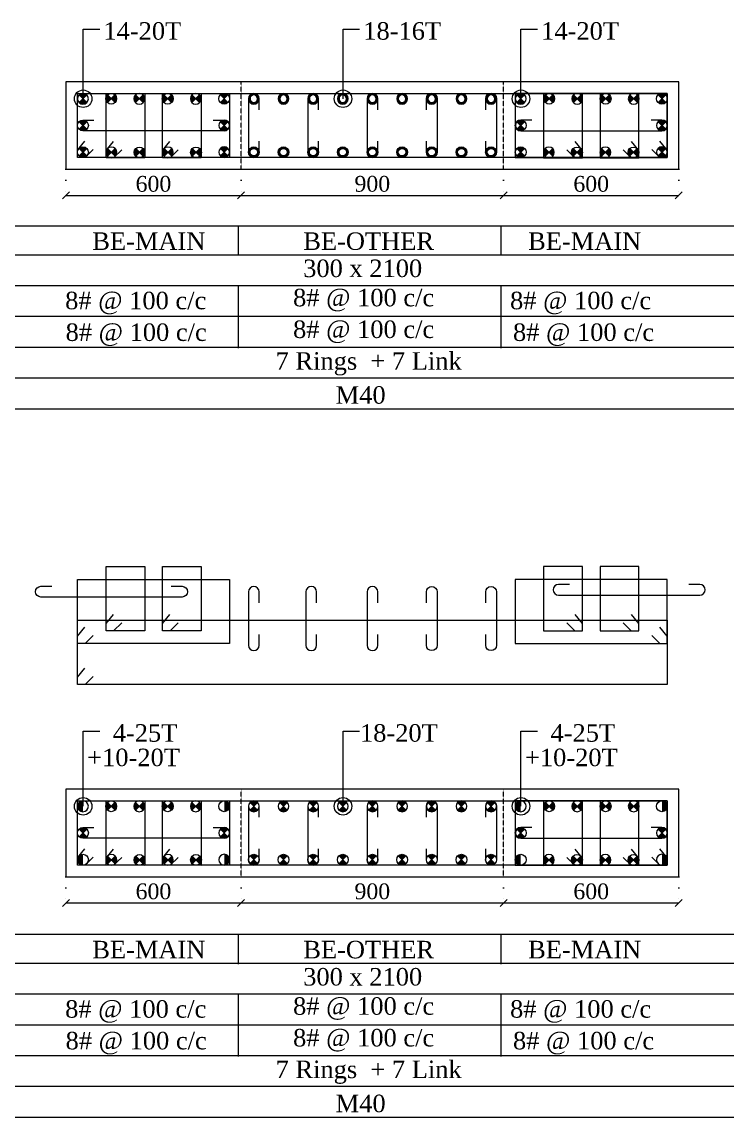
# Model space of a CAD drawing. Header units: millimetres. Extents: x 303 to 27724, y 300 to 68956.
# Drawn here: x 2561 to 4978, y 39819 to 43573 of the extents above; entities that cross this region are included whole.
import ezdxf

# ---------------------------------------------------------------- set-up
doc = ezdxf.new("R2010")
doc.units = ezdxf.units.MM
doc.linetypes.add('( Hidden )', pattern=[0.375, 0.25, -0.125])
doc.linetypes.add('DOT2', pattern=[0.125, 0, -0.125])
doc.layers.get('Defpoints').update_dxf_attribs({"lineweight": 0})
for name, color, linetype, lineweight in [('S-COL. STEEL DIA', 1, 'Continuous', 9), ('S-DIM FOOTING', 7, 'Continuous', 0), ('S-SECTION', 5, 'Continuous', 0), ('S-SECTION MARK', 7, 'Continuous', 0), ('S-SHEET', 7, 'Continuous', 0), ('S-STEEL', 1, 'Continuous', 9), ('S-STEEL-1', 1, 'Continuous', 0), ('S-STEEL-1 C.S.', 106, 'Continuous', 0), ('S-TEXT', 7, 'Continuous', 0)]:
    doc.layers.add(name, color=color, linetype=linetype, lineweight=lineweight)
doc.styles.add('AR', font='ARIALUNI.TTF', dxfattribs={"width": 0.8})
doc.styles.add('S-ROMANS', font='times.ttf')
doc.styles.add('TEXT', font='times.ttf')
doc.dimstyles.new('100', dxfattribs={"dimtxt": 180, "dimasz": 80, "dimexe": 0.18, "dimexo": 0.0625, "dimgap": 1, "dimtad": 1, "dimdec": 0, "dimzin": 0, "dimdsep": 46, "dimtxsty": 'AR', "dimblk": 'DOT', "dimcen": 0.09, "dimse1": 1, "dimse2": 1, "dimclrd": 50, "dimclrt": 256, "dimadec": 0, "dimazin": 0, "dimtfac": 1, "dimtdec": 0, "dimtix": 1, "dimtofl": 0, "dimtmove": 2, "dimatfit": 0, "dimfxl": 1, "dimtolj": 1, "dimtzin": 0, "dimlwd": -1, "dimarcsym": 0})
doc.dimstyles.new('SETU', dxfattribs={"dimtxt": 230, "dimasz": 0.2, "dimexe": 0.1, "dimexo": 0.1, "dimgap": 0.05, "dimtad": 1, "dimdec": 0, "dimzin": 0, "dimdsep": 46, "dimtxsty": 'TEXT', "dimblk": 'OBLIQUE', "dimcen": 0.09, "dimdle": 0.1, "dimclrd": 4, "dimclre": 256, "dimclrt": 256, "dimadec": 1, "dimazin": 0, "dimtfac": 1, "dimtdec": 0, "dimtix": 1, "dimtofl": 0, "dimtmove": 2, "dimatfit": 0, "dimfxl": 1, "dimtolj": 1, "dimtzin": 0, "dimlwd": -1, "dimlwe": -1, "dimarcsym": 1})

# ---------------------------------------------------------------- blocks, each defined once
blk = doc.blocks.new('_Oblique')
at = {"color": 0, "linetype": 'ByBlock', "lineweight": -2}
blk.add_line((-0.5, -0.5), (0.5, 0.5), dxfattribs=at)
blk = doc.blocks.new('*D1932')
at = {"layer": 'Defpoints', "color": 0}
for p in [(2711.9, 40643.1), (3311.9, 40643.1), (3311.9, 40553.2)]:
    blk.add_point(p, dxfattribs=at)
at = {"layer": 'S-DIM FOOTING', "linetype": 'DOT2', "ltscale": 300}
for p, q in [((2711.9, 40643), (2711.9, 40553.1)), ((3311.9, 40643), (3311.9, 40553.1))]:
    blk.add_line(p, q, dxfattribs=at)
at = {"layer": 'S-DIM FOOTING', "ltscale": 300}
blk.add_line((2711.8, 40553.2), (3312, 40553.2), dxfattribs=at)
at = {"layer": 'S-DIM FOOTING', "linetype": 'ByBlock', "xscale": 24, "yscale": 24, "zscale": 24, "rotation": 180}
blk.add_blockref('_Oblique', (2711.9, 40553.2), dxfattribs=at)
at = {"layer": 'S-DIM FOOTING', "linetype": 'ByBlock', "xscale": 24, "yscale": 24, "zscale": 24}
blk.add_blockref('_Oblique', (3311.9, 40553.2), dxfattribs=at)
at = {"layer": 'S-DIM FOOTING', "insert": (3011.9, 40592.7), "char_height": 54, "attachment_point": 5, "style": 'TEXT'}
blk.add_mtext('\\A1;600', dxfattribs=at)
blk = doc.blocks.new('*D1933')
at = {"layer": 'Defpoints', "color": 0}
for p in [(3311.9, 40643.1), (4211.9, 40643.1), (4211.9, 40553.2)]:
    blk.add_point(p, dxfattribs=at)
at = {"layer": 'S-DIM FOOTING', "linetype": 'DOT2', "ltscale": 300}
for p, q in [((3311.9, 40643), (3311.9, 40553.1)), ((4211.9, 40643), (4211.9, 40553.1))]:
    blk.add_line(p, q, dxfattribs=at)
at = {"layer": 'S-DIM FOOTING', "ltscale": 300}
blk.add_line((3311.8, 40553.2), (4212, 40553.2), dxfattribs=at)
at = {"layer": 'S-DIM FOOTING', "linetype": 'ByBlock', "xscale": 24, "yscale": 24, "zscale": 24, "rotation": 180}
blk.add_blockref('_Oblique', (3311.9, 40553.2), dxfattribs=at)
at = {"layer": 'S-DIM FOOTING', "linetype": 'ByBlock', "xscale": 24, "yscale": 24, "zscale": 24}
blk.add_blockref('_Oblique', (4211.9, 40553.2), dxfattribs=at)
at = {"layer": 'S-DIM FOOTING', "insert": (3761.9, 40592.8), "char_height": 54, "attachment_point": 5, "style": 'TEXT'}
blk.add_mtext('\\A1;900', dxfattribs=at)
blk = doc.blocks.new('*D1934')
at = {"layer": 'Defpoints', "color": 0}
for p in [(4211.9, 40643.1), (4811.9, 40643.1), (4811.9, 40553.2)]:
    blk.add_point(p, dxfattribs=at)
at = {"layer": 'S-DIM FOOTING', "linetype": 'DOT2', "ltscale": 300}
for p, q in [((4211.9, 40643), (4211.9, 40553.1)), ((4811.9, 40643), (4811.9, 40553.1))]:
    blk.add_line(p, q, dxfattribs=at)
at = {"layer": 'S-DIM FOOTING', "ltscale": 300}
blk.add_line((4211.8, 40553.2), (4812, 40553.2), dxfattribs=at)
at = {"layer": 'S-DIM FOOTING', "linetype": 'ByBlock', "xscale": 24, "yscale": 24, "zscale": 24, "rotation": 180}
blk.add_blockref('_Oblique', (4211.9, 40553.2), dxfattribs=at)
at = {"layer": 'S-DIM FOOTING', "linetype": 'ByBlock', "xscale": 24, "yscale": 24, "zscale": 24}
blk.add_blockref('_Oblique', (4811.9, 40553.2), dxfattribs=at)
at = {"layer": 'S-DIM FOOTING', "insert": (4511.9, 40592.7), "char_height": 54, "attachment_point": 5, "style": 'TEXT'}
blk.add_mtext('\\A1;600', dxfattribs=at)
blk = doc.blocks.new('*U17')
at = {"layer": 'S-COL. STEEL DIA'}
h = blk.add_hatch(color=256, dxfattribs=at)
h.dxf.hatch_style = 1
h.paths.add_polyline_path([(0, 18.5, 0.414214), (-18.5, 0, 0.414214), (0, -18.5)])
at = {"layer": 'S-COL. STEEL DIA', "lineweight": 5}
blk.add_circle((0, 0), 18.5, dxfattribs=at)
blk = doc.blocks.new('*U18')
at = {"layer": 'S-COL. STEEL DIA'}
h = blk.add_hatch(color=256, dxfattribs=at)
h.dxf.hatch_style = 1
h.paths.add_polyline_path([(0, 0), (0, -18.5, 0.198912), (13, -13)])
h.paths.add_polyline_path([(0, 0), (-13, -13, 0.198912), (0, -18.5)])
h.paths.add_polyline_path([(0, 18.5, 0.198912), (-13, 13), (0, 0)])
h.paths.add_polyline_path([(13, 13, 0.198912), (0, 18.5), (0, 0)])
at = {"layer": 'S-COL. STEEL DIA', "lineweight": 5}
for p, q in [((-13, 13), (13, -13)), ((13, 13), (-13, -13))]:
    blk.add_line(p, q, dxfattribs=at)
blk.add_circle((0, 0), 18.5, dxfattribs=at)
blk = doc.blocks.new('_Dot')
at = {"linetype": 'ByBlock', "lineweight": -2}
blk.add_line((-0.5, 0), (-1, 0), dxfattribs=at)
at = {"linetype": 'ByBlock', "const_width": 0.5}
blk.add_lwpolyline([(-0.25, 0, 1), (0.25, 0, 1)], format="xyb", close=True, dxfattribs=at)
blk = doc.blocks.new('*D1935')
at = {"layer": 'Defpoints', "color": 0}
for p in [(2711.9, 43068), (3311.9, 43068), (3311.9, 42978.1)]:
    blk.add_point(p, dxfattribs=at)
at = {"layer": 'S-DIM FOOTING', "linetype": 'DOT2', "ltscale": 300}
for p, q in [((2711.9, 43067.9), (2711.9, 42978)), ((3311.9, 43067.9), (3311.9, 42978))]:
    blk.add_line(p, q, dxfattribs=at)
at = {"layer": 'S-DIM FOOTING', "ltscale": 300}
blk.add_line((2711.8, 42978.1), (3312, 42978.1), dxfattribs=at)
at = {"layer": 'S-DIM FOOTING', "linetype": 'ByBlock', "xscale": 24, "yscale": 24, "zscale": 24, "rotation": 180}
blk.add_blockref('_Oblique', (2711.9, 42978.1), dxfattribs=at)
at = {"layer": 'S-DIM FOOTING', "linetype": 'ByBlock', "xscale": 24, "yscale": 24, "zscale": 24}
blk.add_blockref('_Oblique', (3311.9, 42978.1), dxfattribs=at)
at = {"layer": 'S-DIM FOOTING', "insert": (3011.9, 43017.6), "char_height": 54, "attachment_point": 5, "style": 'TEXT'}
blk.add_mtext('\\A1;600', dxfattribs=at)
blk = doc.blocks.new('*D1936')
at = {"layer": 'Defpoints', "color": 0}
for p in [(3311.9, 43068), (4211.9, 43068), (4211.9, 42978.1)]:
    blk.add_point(p, dxfattribs=at)
at = {"layer": 'S-DIM FOOTING', "linetype": 'DOT2', "ltscale": 300}
for p, q in [((3311.9, 43067.9), (3311.9, 42978)), ((4211.9, 43067.9), (4211.9, 42978))]:
    blk.add_line(p, q, dxfattribs=at)
at = {"layer": 'S-DIM FOOTING', "ltscale": 300}
blk.add_line((3311.8, 42978.1), (4212, 42978.1), dxfattribs=at)
at = {"layer": 'S-DIM FOOTING', "linetype": 'ByBlock', "xscale": 24, "yscale": 24, "zscale": 24, "rotation": 180}
blk.add_blockref('_Oblique', (3311.9, 42978.1), dxfattribs=at)
at = {"layer": 'S-DIM FOOTING', "linetype": 'ByBlock', "xscale": 24, "yscale": 24, "zscale": 24}
blk.add_blockref('_Oblique', (4211.9, 42978.1), dxfattribs=at)
at = {"layer": 'S-DIM FOOTING', "insert": (3761.9, 43017.7), "char_height": 54, "attachment_point": 5, "style": 'TEXT'}
blk.add_mtext('\\A1;900', dxfattribs=at)
blk = doc.blocks.new('*D1937')
at = {"layer": 'Defpoints', "color": 0}
for p in [(4211.9, 43068), (4811.9, 43068), (4811.9, 42978.1)]:
    blk.add_point(p, dxfattribs=at)
at = {"layer": 'S-DIM FOOTING', "linetype": 'DOT2', "ltscale": 300}
for p, q in [((4211.9, 43067.9), (4211.9, 42978)), ((4811.9, 43067.9), (4811.9, 42978))]:
    blk.add_line(p, q, dxfattribs=at)
at = {"layer": 'S-DIM FOOTING', "ltscale": 300}
blk.add_line((4211.8, 42978.1), (4812, 42978.1), dxfattribs=at)
at = {"layer": 'S-DIM FOOTING', "linetype": 'ByBlock', "xscale": 24, "yscale": 24, "zscale": 24, "rotation": 180}
blk.add_blockref('_Oblique', (4211.9, 42978.1), dxfattribs=at)
at = {"layer": 'S-DIM FOOTING', "linetype": 'ByBlock', "xscale": 24, "yscale": 24, "zscale": 24}
blk.add_blockref('_Oblique', (4811.9, 42978.1), dxfattribs=at)
at = {"layer": 'S-DIM FOOTING', "insert": (4511.9, 43017.6), "char_height": 54, "attachment_point": 5, "style": 'TEXT'}
blk.add_mtext('\\A1;600', dxfattribs=at)
blk = doc.blocks.new('*U4')
at = {"layer": 'S-COL. STEEL DIA'}
h = blk.add_hatch(color=256, dxfattribs=at)
h.dxf.hatch_style = 1
h.paths.add_polyline_path([(-18.5, 0, 1), (18.5, 0, 1)])
h.paths.add_polyline_path([(13, 0, -1), (-13, 0, -1)], flags=16)
at = {"layer": 'S-COL. STEEL DIA', "lineweight": 5}
for radius in [18.5, 13]:
    blk.add_circle((0, 0), radius, dxfattribs=at)

msp = doc.modelspace()

# ---------------------------------------------------------------- linework, layer by layer
at = {"layer": 'S-SECTION'}
for points, elevation in [([(4811.9, 43068), (4811.9, 43368), (2711.9, 43368), (2711.9, 43068)], -0.4), ([(4811.9, 40643.1), (4811.9, 40943.1), (2711.9, 40943.1), (2711.9, 40643.1)], 8.2)]:
    msp.add_lwpolyline(points, close=True, dxfattribs=dict(at, elevation=elevation))
at = {"layer": 'S-SHEET'}
for p, q in [((303, 42874.5, 7.3), (27724.1, 42874.5, 7.3)), ((3302.2, 42871.4, -1.3), (3302.2, 42771.8, -1.3)), ((4202.2, 42871.4, -1.3), (4202.2, 42771.8, -1.3)), ((303, 42775, -0.8), (27724.1, 42775, -0.8)), ((303, 42669.8, -0.8), (27724.1, 42669.8, -0.8)), ((303, 42669.8, -0.8), (27724.1, 42669.8, -0.8)), ((3302.2, 42666.6, -1.3), (3302.2, 42455.3, -1.3)), ((4202.2, 42666.6, -1.3), (4202.2, 42455.3, -1.3)), ((303, 42564, -0.8), (27724.1, 42564, -0.8)), ((303, 42458.4, -0.8), (27724.1, 42458.4, -0.8)), ((303, 42352.9, -0.8), (27724.1, 42352.9, -0.8)), ((303, 40446.5, 7.3), (27724.1, 40446.5, 7.3)), ((3302.2, 40443.3, -1.3), (3302.2, 40343.8, -1.3)), ((4202.2, 40443.3, -1.3), (4202.2, 40343.8, -1.3)), ((303, 40346.9, -0.7), (27724.1, 40346.9, -0.7)), ((303, 40241.7, -0.7), (27724.1, 40241.7, -0.7)), ((303, 40241.7, -0.7), (27724.1, 40241.7, -0.7)), ((3302.2, 40238.6, -1.3), (3302.2, 40027.3, -1.3)), ((4202.2, 40238.6, -1.3), (4202.2, 40027.3, -1.3)), ((303, 40135.9, -0.7), (27724.1, 40135.9, -0.7)), ((303, 40030.4, -0.7), (27724.1, 40030.4, -0.7)), ((303, 39924.9, -0.7), (27724.1, 39924.9, -0.7))]:
    msp.add_line(p, q, dxfattribs=at)
at = {"layer": 'S-SHEET', "color": 0}
for p, q in [((303, 42247.4, -0.8), (27724.1, 42247.4, -0.8)), ((303, 39819.4, -0.7), (27724.1, 39819.4, -0.7))]:
    msp.add_line(p, q, dxfattribs=at)
at = {"layer": 'S-STEEL', "color": 1}
for points, elevation in [([(2805.4, 43135.3), (2777.9, 43108), (2751.9, 43108), (2751.9, 43328), (4772.7, 43328), (4772.7, 43108), (2751.9, 43108), (2751.9, 43133), (2777.1, 43163.9)], -0.4), ([(2805.4, 41329.4), (2777.9, 41302.1), (2751.9, 41302.1), (2751.9, 41522.1), (4772.7, 41522.1), (4772.7, 41302.1), (2751.9, 41302.1), (2751.9, 41327.1), (2777.1, 41358)], 8.2), ([(2805.4, 40710.4), (2777.9, 40683.1), (2751.9, 40683.1), (2751.9, 40903.1), (4772.7, 40903.1), (4772.7, 40683.1), (2751.9, 40683.1), (2751.9, 40708.1), (2777.1, 40739)], 8.2)]:
    msp.add_lwpolyline(points, dxfattribs=dict(at, elevation=elevation))
at = {"layer": 'S-STEEL', "color": 3}
for points, elevation in [([(3374.3, 43271.8), (3374.3, 43309.6, 1), (3337.4, 43309.6), (3337.4, 43126.5, 1), (3374.3, 43126.5), (3374.3, 43163.7)], -0.7), ([(3577.5, 43271.8), (3577.5, 43309.6, 1), (3540.6, 43309.6), (3540.6, 43126.5, 1), (3577.5, 43126.5), (3577.5, 43163.7)], -0.7), ([(3780.7, 43271.8), (3780.7, 43309.6, 1), (3743.8, 43309.6), (3743.8, 43126.5, 1), (3780.7, 43126.5), (3780.7, 43163.7)], -0.7), ([(3947.1, 43271.8), (3947.1, 43309.6, -1), (3984, 43309.6), (3984, 43126.5, -1), (3947.1, 43126.5), (3947.1, 43163.7)], -0.7), ([(4150.3, 43271.8), (4150.3, 43309.6, -1), (4187.2, 43309.6), (4187.2, 43126.5, -1), (4150.3, 43126.5), (4150.3, 43163.7)], -0.7), ([(3216.5, 43236.5), (3254.2, 43236.5, -1), (3254.2, 43199.6), (2770.3, 43199.6, -1), (2770.3, 43236.5), (2807.6, 43236.5)], -0.7), ([(4308.1, 43236.5), (4270.4, 43236.5, 1), (4270.4, 43199.6), (4754.2, 43199.6, 1), (4754.2, 43236.5), (4717, 43236.5)], -0.7), ([(3072.5, 41638.6), (3110.2, 41638.6, -1), (3110.2, 41601.7), (2626.3, 41601.7, -1), (2626.3, 41638.6), (2663.6, 41638.6)], 7.5), ([(3374.3, 41581.9), (3374.3, 41619.6, 1), (3337.4, 41619.6), (3337.4, 41436.5, 1), (3374.3, 41436.5), (3374.3, 41473.8)], 7.9), ([(3571.1, 41581.9), (3571.1, 41619.6, 1), (3534.2, 41619.6), (3534.2, 41436.5, 1), (3571.1, 41436.5), (3571.1, 41473.8)], 7.9), ([(3780.7, 41581.9), (3780.7, 41619.6, 1), (3743.8, 41619.6), (3743.8, 41436.5, 1), (3780.7, 41436.5), (3780.7, 41473.8)], 7.9), ([(3947.1, 41581.9), (3947.1, 41619.6, -1), (3984, 41619.6), (3984, 41436.5, -1), (3947.1, 41436.5), (3947.1, 41473.8)], 7.9), ([(4150.3, 41581.9), (4150.3, 41619.6, -1), (4187.2, 41619.6), (4187.2, 41436.5, -1), (4150.3, 41436.5), (4150.3, 41473.8)], 7.9), ([(4437.6, 41645.1), (4399.8, 41645.1, 1), (4399.8, 41608.2), (4883.7, 41608.2, 1), (4883.7, 41645.1), (4846.5, 41645.1)], 7.9), ([(3374.3, 40846.9), (3374.3, 40884.6, 1), (3337.4, 40884.6), (3337.4, 40701.5, 1), (3374.3, 40701.5), (3374.3, 40738.8)], 7.9), ([(3577.5, 40846.9), (3577.5, 40884.6, 1), (3540.6, 40884.6), (3540.6, 40701.5, 1), (3577.5, 40701.5), (3577.5, 40738.8)], 7.9), ([(3780.7, 40846.9), (3780.7, 40884.6, 1), (3743.8, 40884.6), (3743.8, 40701.5, 1), (3780.7, 40701.5), (3780.7, 40738.8)], 7.9), ([(3947.1, 40846.9), (3947.1, 40884.6, -1), (3984, 40884.6), (3984, 40701.5, -1), (3947.1, 40701.5), (3947.1, 40738.8)], 7.9), ([(4150.3, 40846.9), (4150.3, 40884.6, -1), (4187.2, 40884.6), (4187.2, 40701.5, -1), (4150.3, 40701.5), (4150.3, 40738.8)], 7.9), ([(3216.5, 40811.8), (3254.2, 40811.8, -1), (3254.2, 40774.9), (2770.3, 40774.9, -1), (2770.3, 40811.8), (2807.6, 40811.8)], 7.9), ([(4308.1, 40811.8), (4270.4, 40811.8, 1), (4270.4, 40774.9), (4754.2, 40774.9, 1), (4754.2, 40811.8), (4717, 40811.8)], 7.9)]:
    msp.add_lwpolyline(points, format="xyb", dxfattribs=dict(at, elevation=elevation))
at = {"layer": 'S-STEEL-1', "color": 6}
for points, elevation in [([(2805.4, 43135.3), (2777.9, 43108), (2751.9, 43108), (2751.9, 43328), (3272.7, 43328), (3272.7, 43108), (2751.9, 43108), (2751.9, 43133), (2777.1, 43163.9)], -0.7), ([(4719.1, 43135.3), (4746.7, 43108), (4772.7, 43108), (4772.7, 43328), (4251.9, 43328), (4251.9, 43108), (4772.7, 43108), (4772.7, 43133), (4747.5, 43163.9)], -0.7), ([(2805.4, 41469.5), (2777.9, 41442.2), (2751.9, 41442.2), (2751.9, 41662.2), (3272.7, 41662.2), (3272.7, 41442.2), (2751.9, 41442.2), (2751.9, 41467.2), (2777.1, 41498.1)], 7.9), ([(4719.1, 41469.5), (4746.7, 41442.2), (4772.7, 41442.2), (4772.7, 41662.2), (4251.9, 41662.2), (4251.9, 41442.2), (4772.7, 41442.2), (4772.7, 41467.2), (4747.5, 41498.1)], 7.9), ([(2805.4, 40710.4), (2777.9, 40683.1), (2751.9, 40683.1), (2751.9, 40903.1), (3272.7, 40903.1), (3272.7, 40683.1), (2751.9, 40683.1), (2751.9, 40708.1), (2777.1, 40739)], 7.9), ([(4719.1, 40710.4), (4746.7, 40683.1), (4772.7, 40683.1), (4772.7, 40903.1), (4251.9, 40903.1), (4251.9, 40683.1), (4772.7, 40683.1), (4772.7, 40708.1), (4747.5, 40739)], 7.9)]:
    msp.add_lwpolyline(points, dxfattribs=dict(at, elevation=elevation))
at = {"layer": 'S-STEEL-1', "color": 41}
for points, elevation in [([(2903, 43134.5), (2875.5, 43107.2), (2849.4, 43107.2), (2849.5, 43327.7), (2982.2, 43327.5), (2982.2, 43107), (2849.4, 43107.2), (2849.4, 43132.2), (2874.6, 43163.1)], -0.7), ([(3096.6, 43134.5), (3069, 43107.2), (3043, 43107.2), (3043, 43327.7), (3175.8, 43327.5), (3175.8, 43107), (3043, 43107.2), (3043, 43132.2), (3068.2, 43163.1)], -0.7), ([(4428, 43134.5), (4455.6, 43107.2), (4481.6, 43107.2), (4481.6, 43327.7), (4348.8, 43327.5), (4348.8, 43107), (4481.6, 43107.2), (4481.6, 43132.2), (4456.4, 43163.1)], -0.7), ([(4621.6, 43134.5), (4649.1, 43107.2), (4675.1, 43107.2), (4675.1, 43327.7), (4542.4, 43327.5), (4542.4, 43107), (4675.1, 43107.2), (4675.1, 43132.2), (4649.9, 43163.1)], -0.7), ([(2903, 41513.2), (2875.5, 41485.9), (2849.4, 41485.9), (2849.5, 41706.4), (2982.2, 41706.2), (2982.2, 41485.6), (2849.4, 41485.9), (2849.4, 41510.9), (2874.6, 41541.8)], 7.9), ([(3096.6, 41513.2), (3069, 41485.9), (3043, 41485.9), (3043, 41706.4), (3175.8, 41706.2), (3175.8, 41485.6), (3043, 41485.9), (3043, 41510.9), (3068.2, 41541.8)], 7.9), ([(4428, 41513.2), (4455.6, 41485.9), (4481.6, 41485.9), (4481.6, 41706.4), (4348.8, 41706.2), (4348.8, 41485.6), (4481.6, 41485.9), (4481.6, 41510.9), (4456.4, 41541.8)], 7.9), ([(4621.6, 41513.2), (4649.1, 41485.9), (4675.1, 41485.9), (4675.1, 41706.4), (4542.4, 41706.2), (4542.4, 41485.6), (4675.1, 41485.9), (4675.1, 41510.9), (4649.9, 41541.8)], 7.9), ([(2903, 40709.6), (2875.5, 40682.3), (2849.4, 40682.3), (2849.5, 40902.8), (2982.2, 40902.6), (2982.2, 40682), (2849.4, 40682.3), (2849.4, 40707.3), (2874.6, 40738.2)], 7.9), ([(3096.6, 40709.6), (3069, 40682.3), (3043, 40682.3), (3043, 40902.8), (3175.8, 40902.6), (3175.8, 40682), (3043, 40682.3), (3043, 40707.3), (3068.2, 40738.2)], 7.9), ([(4428, 40709.6), (4455.6, 40682.3), (4481.6, 40682.3), (4481.6, 40902.8), (4348.8, 40902.6), (4348.8, 40682), (4481.6, 40682.3), (4481.6, 40707.3), (4456.4, 40738.2)], 7.9), ([(4621.6, 40709.6), (4649.1, 40682.3), (4675.1, 40682.3), (4675.1, 40902.8), (4542.4, 40902.6), (4542.4, 40682), (4675.1, 40682.3), (4675.1, 40707.3), (4649.9, 40738.2)], 7.9)]:
    msp.add_lwpolyline(points, dxfattribs=dict(at, elevation=elevation))
at = {"layer": 'S-STEEL-1 C.S.', "color": 8, "linetype": '( Hidden )'}
for p, q in [((3311.9, 43068, -0.4), (3311.9, 43368, -0.4)), ((4211.9, 43068, -0.7), (4211.9, 43368, -0.7)), ((3311.9, 40643.1, 8.2), (3311.9, 40943.1, 8.2)), ((4211.9, 40643.1, 7.9), (4211.9, 40943.1, 7.9))]:
    msp.add_line(p, q, dxfattribs=at)

# ---------------------------------------------------------------- block references
at = {"layer": 'S-COL. STEEL DIA', "xscale": -1}
for name, p, rotation in [('*U18', (2770.3, 43309.6, -0.7), 180), ('*U18', (2963.3, 43309.6, -0.7), 90.19403361430271), ('*U18', (3156.8, 43309.6, -0.7), 90.19403361430271), ('*U4', (3355.8, 43309.6, -0.7), 180), ('*U4', (3457.5, 43309.6, -0.7), 180), ('*U4', (3559.1, 43309.6, -0.7), 180), ('*U4', (3660.7, 43309.6, -0.7), 180), ('*U4', (3762.3, 43309.6, -0.7), 180), ('*U4', (3863.9, 43309.6, -0.7), 180), ('*U4', (3965.5, 43309.6, -0.7), 180), ('*U4', (4067.1, 43309.6, -0.7), 180), ('*U4', (4168.7, 43309.6, -0.7), 180), ('*U18', (4270.3, 43309.6, -0.7), 180), ('*U18', (4463.9, 43309.6, -0.7), 89.80596638569695), ('*U18', (4657.5, 43309.6, -0.7), 89.80596638569695), ('*U18', (2867.9, 43125.7, -0.7), 270.1940336143028), ('*U18', (3061.5, 43125.7, -0.7), 270.1940336143028), ('*U18', (4367, 43125.7, -0.7), 269.8059663856972), ('*U18', (4560.5, 43125.7, -0.7), 269.8059663856972), ('*U17', (2770.3, 40884.6, 7.9), 180), ('*U18', (2963.3, 40884.6, 7.9), 90.19403361430271), ('*U18', (3156.8, 40884.6, 7.9), 90.19403361430271), ('*U18', (3355.8, 40884.6, 7.9), 180), ('*U18', (3457.5, 40884.6, 7.9), 180), ('*U18', (3559.1, 40884.6, 7.9), 180), ('*U18', (3660.7, 40884.6, 7.9), 180), ('*U18', (3762.3, 40884.6, 7.9), 180), ('*U18', (3863.9, 40884.6, 7.9), 180), ('*U18', (3965.5, 40884.6, 7.9), 180), ('*U18', (4067.1, 40884.6, 7.9), 180), ('*U18', (4168.7, 40884.6, 7.9), 180), ('*U17', (4270.3, 40884.6, 7.9), 180), ('*U18', (4463.9, 40884.6, 7.9), 89.80596638569695), ('*U18', (4657.5, 40884.6, 7.9), 89.80596638569695), ('*U18', (2867.9, 40700.8, 7.9), 270.1940336143028), ('*U18', (3061.5, 40700.8, 7.9), 270.1940336143028), ('*U18', (4367, 40700.8, 7.9), 269.8059663856972), ('*U18', (4560.5, 40700.8, 7.9), 269.8059663856972)]:
    msp.add_blockref(name, p, dxfattribs=dict(at, rotation=rotation))
at = {"layer": 'S-COL. STEEL DIA'}
for name, p, rotation in [('*U18', (2867.1, 43309.6, -0.7), 270.194033614303), ('*U18', (3060.7, 43309.6, -0.7), 270.194033614303), ('*U18', (3254.2, 43309.6, -0.7), 180), ('*U18', (4367.8, 43309.6, -0.7), 269.8059663856972), ('*U18', (4561.3, 43309.6, -0.7), 269.8059663856972), ('*U18', (4754.2, 43309.6, -0.7), 180), ('*U18', (2964.1, 43125.7, -0.7), 90.19403361430281), ('*U18', (3157.6, 43125.7, -0.7), 90.19403361430281), ('*U18', (4463.1, 43125.7, -0.7), 89.80596638569716), ('*U18', (4656.7, 43125.7, -0.7), 89.80596638569716), ('*U18', (2867.1, 40884.6, 7.9), 270.194033614303), ('*U18', (3060.7, 40884.6, 7.9), 270.194033614303), ('*U17', (3254.2, 40884.6, 7.9), 180), ('*U18', (4367.8, 40884.6, 7.9), 269.8059663856972), ('*U18', (4561.3, 40884.6, 7.9), 269.8059663856972), ('*U17', (4754.2, 40884.6, 7.9), 180), ('*U18', (2964.1, 40700.8, 7.9), 90.19403361430281), ('*U18', (3157.6, 40700.8, 7.9), 90.19403361430281), ('*U18', (4463.1, 40700.8, 7.9), 89.80596638569716), ('*U18', (4656.7, 40700.8, 7.9), 89.80596638569716)]:
    msp.add_blockref(name, p, dxfattribs=dict(at, rotation=rotation))
for name, p in [('*U18', (2770.3, 43218, -0.7)), ('*U18', (4270.4, 43218, -0.7)), ('*U18', (2770.3, 43126.5, -0.7)), ('*U4', (3355.8, 43126.5, -0.7)), ('*U4', (3457.5, 43126.5, -0.7)), ('*U4', (3559.1, 43126.5, -0.7)), ('*U4', (3660.7, 43126.5, -0.7)), ('*U4', (3762.3, 43126.5, -0.7)), ('*U4', (3863.9, 43126.5, -0.7)), ('*U4', (3965.5, 43126.5, -0.7)), ('*U4', (4067.1, 43126.5, -0.7)), ('*U4', (4168.7, 43126.5, -0.7)), ('*U18', (4270.3, 43126.5, -0.7)), ('*U18', (2770.3, 40793.4, 7.9)), ('*U18', (4270.4, 40793.4, 7.9)), ('*U17', (2770.3, 40701.5, 7.9)), ('*U18', (3355.8, 40701.5, 7.9)), ('*U18', (3457.5, 40701.5, 7.9)), ('*U18', (3559.1, 40701.5, 7.9)), ('*U18', (3660.7, 40701.5, 7.9)), ('*U18', (3762.3, 40701.5, 7.9)), ('*U18', (3863.9, 40701.5, 7.9)), ('*U18', (3965.5, 40701.5, 7.9)), ('*U18', (4067.1, 40701.5, 7.9)), ('*U18', (4168.7, 40701.5, 7.9)), ('*U17', (4270.3, 40701.5, 7.9))]:
    msp.add_blockref(name, p, dxfattribs=at)
at = {"layer": 'S-COL. STEEL DIA', "xscale": -1}
for name, p in [('*U18', (3254.2, 43218, -0.7)), ('*U18', (4754.2, 43218, -0.7)), ('*U18', (3254.2, 43126.5, -0.7)), ('*U18', (4754.2, 43126.5, -0.7)), ('*U18', (3254.2, 40793.4, 7.9)), ('*U18', (4754.2, 40793.4, 7.9)), ('*U17', (3254.2, 40701.5, 7.9)), ('*U17', (4754.2, 40701.5, 7.9))]:
    msp.add_blockref(name, p, dxfattribs=at)

# ---------------------------------------------------------------- texts
at = {"layer": 'S-TEXT', "color": 7, "style": 'TEXT'}
for s, p in [('14-20T', (2840.4, 43512, -0.7)), ('18-16T', (3730.8, 43512, -0.7)), ('14-20T', (4340.4, 43512, -0.7)), ('4-25T', (2872.3, 41106, 7.9)), ('18-20T', (3719.5, 41106, 7.9)), ('4-25T', (4372.3, 41106, 7.9)), ('+10-20T', (2784.8, 41022.1, 7.9)), ('+10-20T', (4284.9, 41022.1, 7.9))]:
    msp.add_text(s, height=60, dxfattribs=at).set_placement(p)
at = {"layer": 'S-TEXT', "style": 'S-ROMANS'}
for s, p in [('BE-MAIN ', (2802.3, 42791.6, -1.3)), ('BE-OTHER', (3525.3, 42791.6, -1.3)), ('BE-MAIN ', (4295.8, 42791.6, -1.3)), ('300 x 2100', (3525, 42698.4, -1.3)), ('8# @ 100 c/c', (2709.3, 42588.1, -1.3)), ('8# @ 100 c/c', (3490.3, 42598.1, -1.3)), ('8# @ 100 c/c', (4233.8, 42588.1, -1.3)), ('8# @ 100 c/c', (2710.8, 42479.5, -1.3)), ('8# @ 100 c/c', (3490.3, 42489.5, -1.3)), ('8# @ 100 c/c', (4243.8, 42479.5, -1.3)), ('7 Rings  + 7 Link', (3430.5, 42381, -1.3)), ('M40', (3636.4, 42264.3, -1.3)), ('BE-MAIN ', (2802.3, 40363.5, -1.3)), ('BE-OTHER', (3525.3, 40363.5, -1.3)), ('BE-MAIN ', (4295.8, 40363.5, -1.3)), ('300 x 2100', (3525, 40270.3, -1.3)), ('8# @ 100 c/c', (2709.3, 40160, -1.3)), ('8# @ 100 c/c', (3490.3, 40170, -1.3)), ('8# @ 100 c/c', (4233.8, 40160, -1.3)), ('8# @ 100 c/c', (2710.8, 40051.4, -1.3)), ('8# @ 100 c/c', (3490.3, 40061.4, -1.3)), ('8# @ 100 c/c', (4243.8, 40051.4, -1.3)), ('7 Rings  + 7 Link', (3430.5, 39953, -1.3)), ('M40', (3636.4, 39836.2, -1.3))]:
    msp.add_text(s, height=60, dxfattribs=at).set_placement(p)

# ---------------------------------------------------------------- dimensions: what is measured, and where the dimension line sits
at = {"layer": 'S-DIM FOOTING', "ltscale": 300}
for base, p1, p2, picture, middle in [((3311.9, 42978.1, -0.7), (2711.9, 43068, -0.4), (3311.9, 43068, -0.4), '*D1935', (3011.9, 43017.6, -0.7)), ((4211.9, 42978.1, -0.7), (3311.9, 43068, -0.4), (4211.9, 43068, -0.7), '*D1936', (3761.9, 43017.7, -0.7)), ((4811.9, 42978.1, -1.1), (4211.9, 43068, -0.7), (4811.9, 43068, -0.4), '*D1937', (4511.9, 43017.6, -1.1)), ((3311.9, 40553.2, 7.9), (2711.9, 40643.1, 8.2), (3311.9, 40643.1, 8.2), '*D1932', (3011.9, 40592.7, 7.9)), ((4211.9, 40553.2, 7.9), (3311.9, 40643.1, 8.2), (4211.9, 40643.1, 7.9), '*D1933', (3761.9, 40592.8, 7.9)), ((4811.9, 40553.2, 7.5), (4211.9, 40643.1, 7.9), (4811.9, 40643.1, 8.2), '*D1934', (4511.9, 40592.7, 7.5))]:
    dim = msp.add_linear_dim(base=base, p1=p1, p2=p2, angle=180, dimstyle='SETU', override={"dimscale": 1.2, "dimtxt": 45, "dimasz": 20, "dimgap": 10, "dimblk1": 'Oblique', "dimblk2": 'Oblique', "dimsah": 1, "dimclrd": 256, "dimarcsym": 1}, dxfattribs=at)
    dim.commit()
    dim.dimension.update_dxf_attribs({"geometry": picture, "text_midpoint": middle})

# ---------------------------------------------------------------- leaders
at = {"layer": 'S-SECTION MARK'}
for points in [[(2771.1, 43309.6, -0.4), (2771.1, 43547.9, -0.4), (2827.6, 43547.9, -0.4)], [(3661.5, 43309.6, -0.4), (3661.5, 43547.9, -0.4), (3717.9, 43547.9, -0.4)], [(4271.1, 43309.6, -0.4), (4271.1, 43547.9, -0.4), (4327.6, 43547.9, -0.4)], [(2771.1, 40884.6, 8.2), (2771.1, 41141.9, 8.2), (2827.6, 41141.9, 8.2)], [(3661.5, 40884.6, 8.2), (3661.5, 41141.9, 8.2), (3717.9, 41141.9, 8.2)], [(4271.1, 40884.6, 8.2), (4271.1, 41141.9, 8.2), (4327.6, 41141.9, 8.2)]]:
    msp.add_leader(points, dimstyle='100', override={"dimasz": 60, "dimtad": 0, "dimclrd": 256, "dimldrblk": 'DotBlank', "dimfxl": 50, "dimfxlon": 1, "dimarcsym": 1}, dxfattribs=at)

doc.saveas('drawing.dxf')
